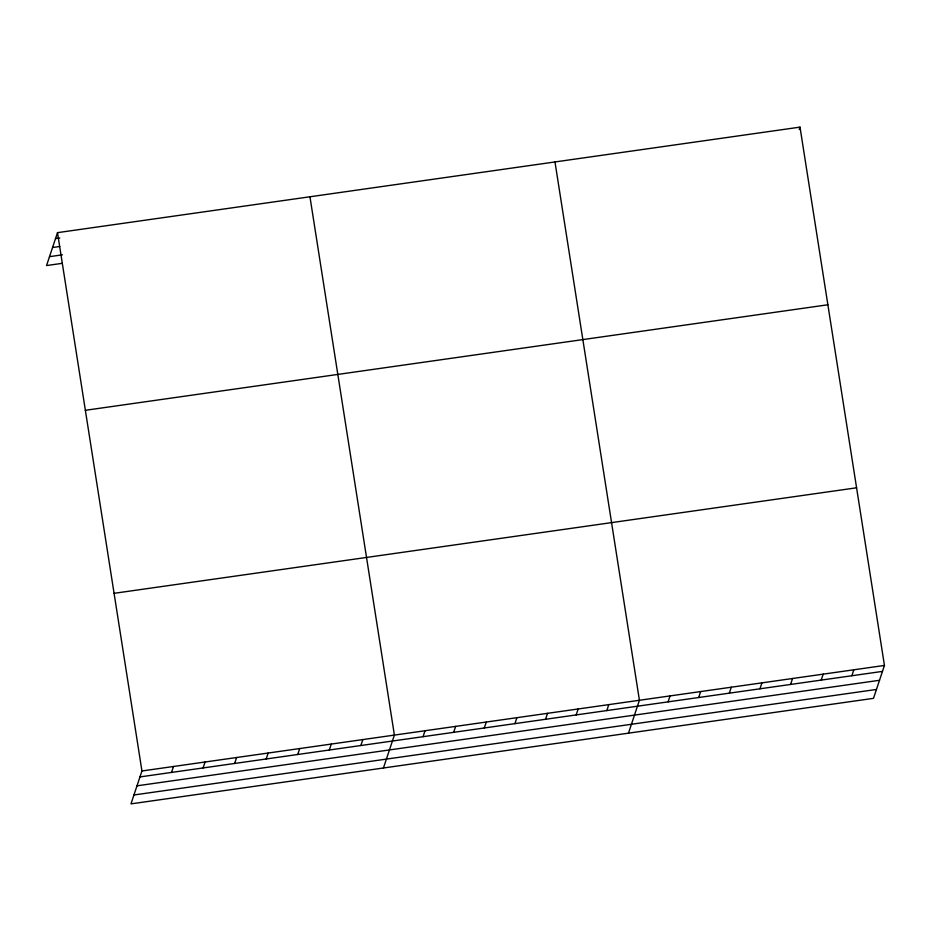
<?xml version="1.0" encoding="UTF-8"?>
<svg xmlns="http://www.w3.org/2000/svg" width="931" height="931" viewBox="0 0 931 931"><rect width="100%" height="100%" fill="white"/><g stroke="black" fill="none" stroke-linecap="round" stroke-linejoin="round"><path stroke-width="1.4" d="M57.501 232.657L141.943 770.973L130.992 803.872L873.499 698.343L884.45 665.444L800.008 127.128L57.501 232.657L46.55 265.556L62.33 263.322M171.513 772.439L173.503 766.481M203.074 767.947L205.053 762M234.635 763.467L236.614 757.52M266.185 758.986L268.163 753.028M297.745 754.494L299.724 748.547M329.306 750.014L331.285 744.055M360.856 745.522L362.834 739.575M383.444 767.994L394.395 735.094L309.953 196.778M423.046 736.689L425.025 730.73M453.676 732.336L455.655 726.378M484.295 727.984L486.285 722.025M514.924 723.631L516.903 717.673M545.554 719.279L547.533 713.321M576.184 714.927L578.163 708.968M799.217 129.502L800.008 127.128M606.814 710.574L608.793 704.616M628.472 733.174L639.422 700.263L554.981 161.947M668.074 701.869L670.052 695.911M698.704 697.517L700.682 691.558M729.322 693.153L731.312 687.206M759.952 688.8L761.93 682.854M790.582 684.448L792.56 678.501M821.212 680.096L823.19 674.149M851.842 675.743L853.82 669.796M55.511 238.604L59.817 237.999M52.555 247.506L59.724 246.482M49.506 256.665L62.424 254.826M85.361 410.303L827.868 304.774M114.071 593.326L856.578 487.797M141.943 770.973L884.45 665.444M139.964 776.92L882.472 671.391M137.008 785.822L879.516 680.282M133.959 794.981L876.467 689.452"/></g></svg>
